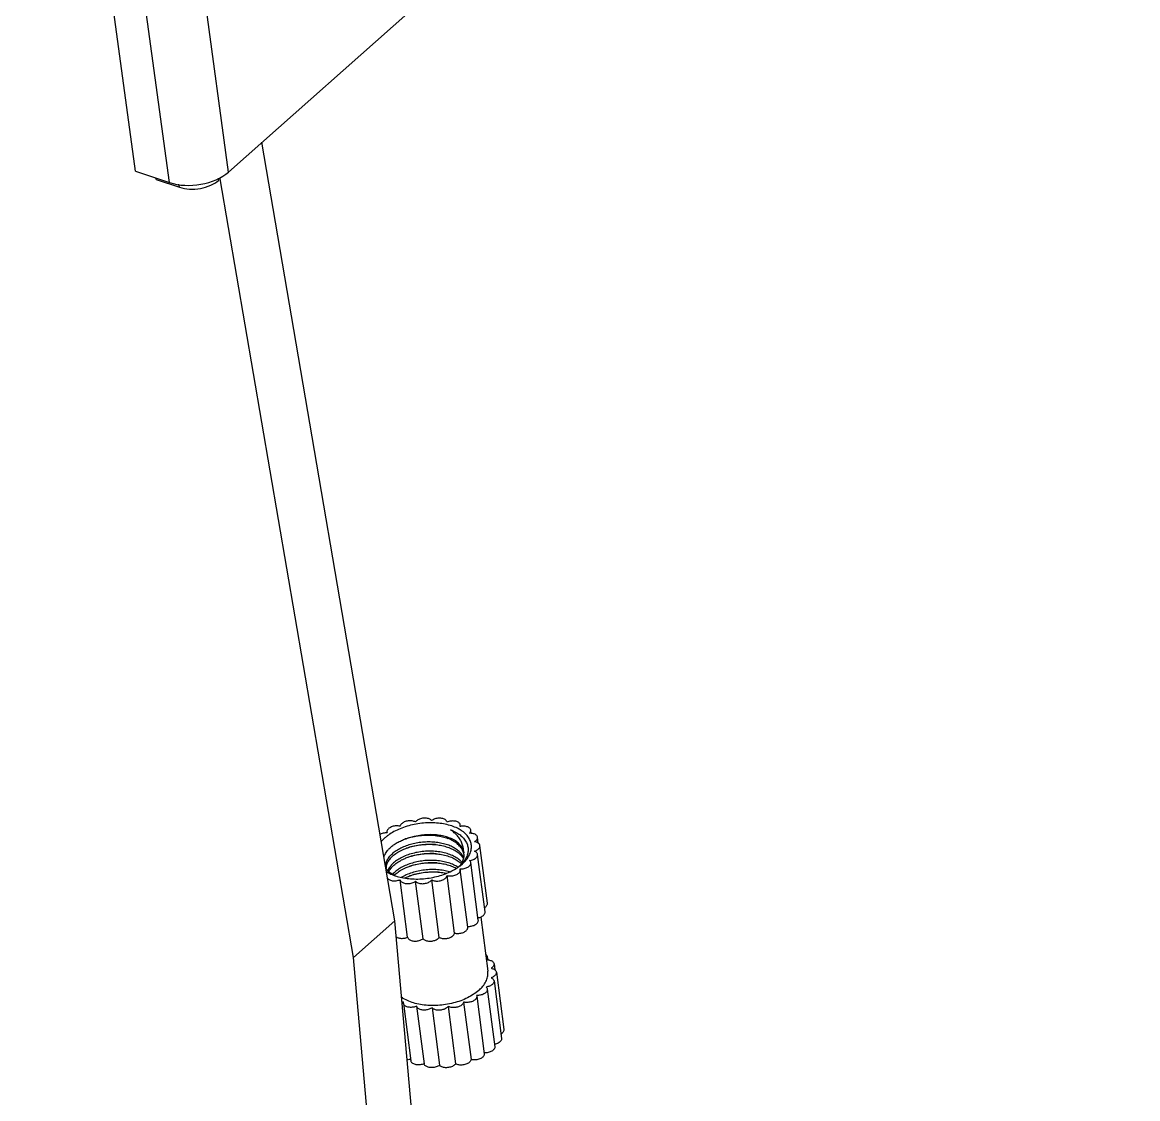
# Model space of a CAD drawing. Header units: millimetres. Extents: x 2015 to 2819, y -1311 to -752.
# Drawn here: x 2422.64 to 2451.07, y -1215.17 to -1187.75 of the extents above; entities that cross this region are included whole.
import ezdxf

# ---------------------------------------------------------------- set-up
doc = ezdxf.new("R2010")
doc.units = ezdxf.units.MM
doc.layers.add('02___PRT_ALL_AXES', color=7, linetype='Continuous')

# ---------------------------------------------------------------- blocks, each defined once
blk = doc.blocks.new('*u43')
at = {"color": 7, "linetype": 'Continuous'}
for p, q in [((186.5641006726264, 86.37991032769014), (65.68428940292688, -20.80737554201005)), ((65.68428940292688, -20.80737554201005), (61.56276572052684, 9.426224613589966)), ((63.60298493642676, -21.18009799420997), (59.48146125402764, 9.053502161390043)), ((62.39657880952745, -20.77655975281004), (58.40336164112705, 8.515842893989884)), ((71.55641964782717, -47.23526877890981), (66.8560149343275, -19.75128822471015)), ((62.39657880952745, -20.77655975281004), (63.60298493642676, -21.18009799420997)), ((63.12963618002686, -21.0689939348099), (63.11847036802737, -21.01802822461013)), ((63.12963618002686, -21.0689939348099), (63.95271017742652, -21.34430904301007)), ((63.95271017742652, -21.34430904301007), (63.93458094092693, -21.23995648481014)), ((65.33958554572655, -21.09594577060989), (65.33401302482707, -21.02599633500995)), ((70.09623070062753, -48.53005645651001), (65.39582598712695, -21.04607590240994)), ((71.27635465642652, -44.10873882861006), (71.28309913862722, -44.13445107280995)), ((71.27975768662691, -44.1348862121099), (71.27636537622766, -44.1088365248097)), ((73.87546852512696, -43.90800923050983), (73.86873050902705, -43.85626773601007)), ((74.25464063332674, -44.15052980860992), (74.24017242282662, -44.03942784261017)), ((74.50625853772726, -44.5012916226101), (74.47877101562699, -44.29021384331008)), ((73.97986840582689, -44.76800316981007), (73.99380534722695, -44.83772212681015)), ((74.74365187922649, -46.92217992021006), (74.47930531532711, -44.89225210490986)), ((74.82551715862701, -46.61400487231003), (74.56117059472763, -44.58407705700984)), ((73.86344423582705, -45.29268680991026), (73.94137779952689, -45.22826485561018)), ((74.50553528512683, -47.21450048141014), (74.24118872122654, -45.18457266610994)), ((73.66633061892662, -47.67162611411004), (73.40198405502724, -45.64169829871025)), ((73.87014004362663, -45.43252206361012), (73.8633955613268, -45.40680981931018)), ((74.1344758877267, -47.46235218270976), (73.87012932382731, -45.43242436741002)), ((72.01053135972688, -47.81589022910975), (71.7461847958266, -45.78596241381001)), ((72.55324704852683, -47.87095842921008), (72.28890048462654, -45.84103061390988)), ((73.12379658972714, -47.82124840290999), (72.85945002582685, -45.79132058761024)), ((71.55641964782717, -47.23526877890981), (70.09623070062753, -48.53005645651001)), ((74.0716601520271, -75.74390800691003), (71.55641964782717, -47.23526877890981)), ((72.61147120482656, -77.03869568451), (70.09623070062753, -48.53005645651001)), ((74.82173486342708, -48.50526903641003), (74.8361565636269, -48.6160138483101)), ((75.06033345622654, -48.7560550370099), (75.08774596502644, -48.96655678671004)), ((75.14273303532718, -49.04991825081015), (75.40707959922747, -51.07984606610989)), ((75.06086775592757, -49.35809329861013), (75.32521431982696, -51.38802111400992)), ((74.44495800192726, -49.87265101311004), (74.45169728012752, -49.89833753880976)), ((74.45169176432773, -49.89826556120988), (74.71603832822711, -51.92819337651008)), ((74.822751161827, -49.65041385991026), (75.08709772572638, -51.68034167521)), ((71.85932663152653, -50.15083435000997), (72.12367319542773, -52.18076216531017)), ((72.32774723642706, -50.25180360760987), (72.59209380032644, -52.28173142291007)), ((72.870462925227, -50.30687180761015), (73.13480948912638, -52.33679962300994)), ((73.44101246642731, -50.2571617814101), (73.70535903032669, -52.28708959670985)), ((73.9835464956277, -50.10753949251011), (74.24789305952709, -52.1374673079099))]:
    blk.add_line(p, q, dxfattribs=at)
for centre, radius, start, end in [((73.9763123318271, -44.43473131181008), 0.5372641043, 100.8368968627075, 102.2772766310055), ((72.20217778712686, -45.43913922490992), 1.5041040165, 127.2464107031004, 131.5209283233933), ((71.26130691362687, -44.63720598921009), 0.5032269935, 87.51803237840295, 87.90301201759362), ((74.21482719872711, -44.65477376451008), 0.5065855940999999, 85.48539347829946, 91.9414087856827), ((72.81625803442694, -47.14233728311001), 2.6009851091, 86.2136662097041, 86.58560599359106), ((73.444292494627, -44.99991763850994), 0.5666603262, 23.6039737679994, 25.31101274959529), ((73.456906627227, -44.99466989750999), 0.553000347, 16.26509740829703, 23.62906462629599), ((73.4787666205275, -44.98813720280987), 0.5301856070000001, 11.59152808320322, 16.24903421600748), ((73.46800415872713, -44.90612290800982), 0.5301935673, 2.617484706498569, 7.411908509791305), ((72.95643360022677, -44.32305498511005), 1.3216983161, 311.4601108780121, 313.0717867901043), ((72.88546868832691, -44.02673262011012), 1.5997347106, 306.8853891795927, 307.6868213758106), ((72.98252606342703, -44.35118981990991), 1.2833269544, 313.0786251652124, 313.3175685426912), ((73.04211235552702, -44.41290713710987), 1.1975455128, 313.2691448875092, 317.834158981609), ((73.0734717292271, -44.24729760380978), 1.3097929974, 311.5006407991891, 316.4553137848067), ((71.64007253882755, -45.30896143321024), 0.4051142099, 187.4790147860049, 192.2305865840987), ((71.70461023252665, -45.07150041601017), 0.5606088563, 213.9163171965986, 215.202672883405), ((71.66183036552684, -45.39084381061002), 0.4162313908, 176.0816410509014, 180.6699871367984), ((71.71115837192701, -45.06691830780983), 0.5686009096, 215.1995808015107, 215.4116454045998), ((71.72728450612703, -45.05521272110991), 0.5885266686999999, 215.4307204055114, 218.896368720997), ((71.91419769202639, -44.46311530140974), 1.228224009, 237.675794865817, 239.8758909118918), ((72.11118984472705, -44.05688235471007), 1.680256013, 247.1764690559945, 251.0903949570903), ((72.00070198632693, -44.73197420390989), 1.0143098004, 238.282231453907, 238.9312511512995), ((72.04452889712684, -44.65690009741002), 1.1012326734, 238.9938587715892, 244.2203472466121), ((72.26124218912719, -46.38269111470981), 1.0469328298, 129.1772122142081, 133.9224278020935), ((72.85295300622693, -47.94507594850984), 2.4181508434, 108.1222820209881, 108.6828015113988), ((72.86044151042643, -47.96787121890975), 2.4421446206, 107.9450189568166, 108.122907423908), ((72.92141488492689, -44.28358756751004), 1.3744617063, 310.4371549428996, 311.4647921609154), ((72.85139145712765, -43.98114715220981), 1.6566494007, 305.4867754791986, 306.8817617212079), ((74.79655423332679, -49.11693907250992), 0.5029078925, 85.4796581033122, 90.95509793471724), ((71.75102878322741, -49.56866247991002), 0.5410398547999999, 276.2309177967029, 282.2678629914184)]:
    blk.add_arc(centre, radius, start, end, dxfattribs=at)
blk.add_ellipse((64.47763394622689, -20.40171625961011), major_axis=(1.487512461200001, 0.1933021426), ratio=0.5751184196, start_param=-2.2719510991, end_param=-0.7030574243999999, dxfattribs=at)
for points, start_tangent, end_tangent in [([(63.95271017742652, -21.34430904301007), (64.30524208612678, -21.40792220611002), (64.69182882572659, -21.38304721031), (65.0547322769271, -21.27370306970988), (65.33958554572655, -21.09594577060989)], (0.9483519423981377, -0.3172201023732254), (0.7482122976427885, 0.6634593865912963)), ([(72.28704467412717, -43.74994030460994), (72.23358355862638, -43.72664605511), (72.17023694572708, -43.71203682590999), (72.100607185027, -43.70700450170989), (72.02845735872688, -43.71181979080984), (71.95768099612724, -43.72622161001004), (71.89209749312704, -43.74943246491011), (71.83524653242694, -43.78020021230986), (71.79019709062686, -43.81686603530989), (71.7593904893265, -43.85744154661006), (71.74451064502773, -43.89956259350993)], (-0.8678226547309643, 0.496874068487883), (-0.1557533752654492, -0.9877959739204347)), ([(72.85759421532657, -43.70023027830985), (72.82162009952754, -43.66719436841004), (72.77207816662758, -43.64100674161), (72.71175320942712, -43.62321754841014), (72.64390611022736, -43.61478693440995), (72.57219885772702, -43.6161686288101), (72.50050124782683, -43.62728775931009), (72.43268263722712, -43.64754479781004), (72.37240294232743, -43.6758483195099), (72.3229295840274, -43.71066311111008), (72.28704467412717, -43.74994030460994)], (-0.6225094856990663, 0.7826122540662677), (-0.5718262071603715, -0.8203747855733892)), ([(73.40030990422656, -43.75529847840994), (73.385344185127, -43.71575469301001), (73.35445644192714, -43.68055209610998), (73.30934131532649, -43.65174736391009), (73.25243829002738, -43.63089609421013), (73.18681935292716, -43.61912241381015), (73.11602589782706, -43.61706140211004), (73.04387819542717, -43.62482483161011), (72.97426884402648, -43.64199550611011), (72.91097152572638, -43.66764166361008), (72.85759421532657, -43.70023027830985)], (-0.161797696020867, 0.9868239486161345), (-0.8009297971151114, -0.5987582651564377)), ([(73.86871408872685, -43.85631533691003), (73.8603645283265, -43.82680191451004), (73.83487541522754, -43.78980125131011), (73.79448652842711, -43.75857039341008), (73.74137914552648, -43.73479382811001), (73.678419601727, -43.71975442030998), (73.60900512742683, -43.71426430221004), (73.53687996782719, -43.71862134421008), (73.46595467212683, -43.73258844310999), (73.40030990422656, -43.75529847840994)], (-0.1308918088972459, 0.9913966584387942), (-0.9181718897108079, -0.3961822572312951)), ([(71.74451064502773, -43.89956259350993), (71.6787956762264, -43.8882902079099), (71.60784519102708, -43.88668942941013), (71.53572647302735, -43.89490657330998), (71.4663364473272, -43.91249641120999), (71.40341905822697, -43.93850860501016), (71.35036943232717, -43.97153914390992), (71.31005108962654, -44.00980583881005), (71.28464165412697, -44.05124485690999), (71.27551737452723, -44.09360927420994), (71.27638412582655, -44.10873498121009)], (-0.9685200370777253, 0.2489356097045218), (0.1294552442778295, -0.9915852659902565)), ([(73.89531489872661, -44.04425201800996), (73.76797549862658, -43.97260523211003), (73.56617591282702, -43.89017485161003), (73.33992676022717, -43.82942454190993), (73.09479832512716, -43.79185011711002), (72.83682762822718, -43.77837703450996), (72.5723686901265, -43.78933680671003), (72.30793154332696, -43.82445933601002), (72.05002361682727, -43.88288082041004), (71.80499639632671, -43.96316356840998), (71.57888953752717, -44.06332879710999), (71.37727453912703, -44.1809063928099), (71.29182767342718, -44.24181238451001)], (-0.8415542403111388, 0.5401726211261932), (-0.7955880985891544, -0.6058379134581249)), ([(73.51834213872735, -44.02316344501014), (73.70308787292652, -44.10710314150992), (73.85978404382695, -44.20864381550996), (73.92503092032712, -44.2639615211101)], (0.9356616438384682, -0.3528984106644513), (0.7322765572158807, -0.68100737422737)), ([(73.97986840582689, -44.76800316981007), (73.96755839652724, -44.63159024440984), (73.92872808162701, -44.49646872700987), (73.86341297692707, -44.36593502230994), (73.77286750062649, -44.24286879751003), (73.65718548212772, -44.12779179891004), (73.51834213872735, -44.02316344501014)], (0.004528098938231096, 0.9999897481074522), (-0.8346390313941761, 0.5507973195953223)), ([(73.86206694772682, -43.90975444570995), (73.86957457432709, -43.86757360611), (73.86871408872685, -43.85631533691003)], (0.3500763764280969, 0.9367211595063781), (-0.1308918084602388, 0.9913966584964911)), ([(74.24013346212723, -44.03941103410989), (74.23691256982693, -44.02386553400993), (74.21699136712687, -43.98531218201015), (74.18159405922688, -43.95186014760998), (74.13263134552744, -43.92531450571005), (74.07274487162704, -43.90710825121005), (74.0051640170268, -43.89822516301001), (73.93355340592734, -43.89914600631005), (73.87529924402679, -43.90704857210994)], (-0.1277945839226314, 0.9918006575517287), (-0.9821643840121583, -0.1880242611420603)), ([(74.02285853312696, -45.14964032840999), (74.07985270312656, -45.08490852340992), (74.18124074032767, -44.93380545500986), (74.24303743812652, -44.77867912491001), (74.26371686012772, -44.62335288280997), (74.24276942652705, -44.47165531450992), (74.18071273142687, -44.32732182071004), (74.07907475772754, -44.19390401670989), (73.94035695942694, -44.07468629531013), (73.89531489872661, -44.04425201800996)], (0.6880930596187882, 0.7256224509374382), (-0.8415542403207684, 0.5401726211111914)), ([(74.1976653493266, -44.14847895400999), (74.22691142282656, -44.10779001471019), (74.2402806173277, -44.06544024561003), (74.24013346212723, -44.03941103410989)], (0.6838475327513086, 0.7296249392324442), (-0.1277945839880253, 0.9918006575433028)), ([(71.2797205803272, -44.13431599740989), (71.21160490662714, -44.13630005101004), (71.1400037346275, -44.14785675961002), (71.07244909642668, -44.16851374011003), (71.03443194442752, -44.18530866110996)], (-0.9993302272320406, 0.03659367350182574), (-0.8936940993682438, -0.4486767842828329)), ([(71.20511690042713, -44.31299603650996), (71.07793943022716, -44.44271088121013)], (-0.7482123027298601, -0.6634593808543824), (-0.644005297592763, -0.7650210302158084)), ([(71.45225838052738, -44.60645587831004), (71.57405908652709, -44.51919582811001), (71.7142575801272, -44.43960324771001), (71.86952054982703, -44.36997894620981), (71.92699292302768, -44.34819921130997)], (0.7780021326872857, 0.6282616346189185), (0.9402859236970468, 0.3403856367374976)), ([(73.45968326702769, -44.57333057861001), (73.2733554893266, -44.51544343511), (73.07154409382656, -44.47642205680995), (72.85883121412644, -44.45702923610997), (72.63936030292734, -44.45769331300994), (72.42119777512653, -44.47819228281014), (72.20940350922774, -44.51751245101013), (72.00639911642702, -44.57507817981013), (71.81663727342766, -44.65004930730993), (71.64744305132717, -44.73973910121003), (71.50470792972646, -44.84033916941007)], (-0.9353674300211097, 0.3536774955460197), (-0.7744866002533372, -0.6325903145227785)), ([(71.92699292302768, -44.34819921130997), (72.03562196462644, -44.31214616890998), (72.20878914382683, -44.26705498990987), (72.38648011662644, -44.23502087331008)], (0.9402859237032118, 0.3403856367204669), (0.9900833505010427, 0.140481169772428)), ([(72.92885717202716, -44.22117727361001), (72.83180947092751, -44.21718892231002), (72.56824048662656, -44.2239448626101), (72.30612877042677, -44.25575462170991), (72.05259368582756, -44.31151737091), (71.92726783082708, -44.34914693920996)], (-0.9982257889885482, 0.05954220518414319), (-0.9497927396799609, -0.3128797718792862)), ([(73.97986840582689, -44.76800316981007), (73.9287625867264, -44.64914176621005), (73.8450607539271, -44.53926919520995), (73.73082309852634, -44.44109072941001), (73.58886245592748, -44.35702442500997), (73.42267473962693, -44.28914068160998), (73.23635213472699, -44.23911107131016), (73.03448264262715, -44.20816751071015), (72.8220377952266, -44.19707192881015), (72.60424960422733, -44.20609723840994), (72.38648011662644, -44.23502087331008)], (-0.2699880670169934, 0.962863668266919), (-0.9843406233205952, -0.1762768767615941)), ([(72.38648011662644, -44.23502087331008), (72.6051314447277, -44.21422561070995), (72.82515099142711, -44.21335357550993), (72.92890801392696, -44.2201397711101)], (0.9902333325475687, 0.1394200384153456), (0.9960981458950041, -0.08825238662231955)), ([(72.92890801392696, -44.2201397711101), (73.03881411482689, -44.23268893421005), (73.24105242592759, -44.2717071014099), (73.42796167942743, -44.32973924080989)], (0.9960981458856637, -0.08825238672774231), (0.9353674300184124, -0.3536774955531533)), ([(73.95655365122639, -44.75765242671014), (73.87429989562679, -44.62857156101018), (73.75643058002697, -44.51227433380996), (73.606246527027, -44.41179964700996), (73.42796167942743, -44.32973924080989)], (-0.4275153678280657, 0.9040080808658925), (-0.9353674300123855, 0.3536774955690923)), ([(73.92503092032712, -44.2639615211101), (73.98499976722724, -44.32566011631002), (74.07587466772657, -44.45599104961002), (74.12920860462691, -44.59492613981001), (74.14453222282737, -44.73889828620986), (74.12178566732746, -44.88661258910997), (74.06041858822664, -45.03521969640997), (73.96216509572696, -45.17926064481003), (73.92973900012748, -45.21679406640988)], (0.7322765572262505, -0.6810073742162195), (-0.6706381548206836, -0.7417846488696763)), ([(74.47876915022698, -44.29020332520986), (74.47859508872716, -44.28892639391006), (74.46437279092697, -44.24907340861), (74.43419971902676, -44.21362000510999), (74.38970335072645, -44.18447976911011), (74.33328208602688, -44.16322608931), (74.26799590512655, -44.15101053840999), (74.25470219182716, -44.1497599536101)], (-0.1286028253807169, 0.9916961799382393), (-0.996818358226576, 0.07970671679647538)), ([(74.3742543991275, -44.44810398510981), (74.4223761101266, -44.41288986301015), (74.45701587532767, -44.37310750690995), (74.47609858132728, -44.33102836940998), (74.47876915022698, -44.29020332520986)], (0.8582726191031053, 0.5131940288993008), (-0.1286028254377258, 0.9916961799308467)), ([(74.50728226202682, -44.49993753710987), (74.48911569222673, -44.48768398610991), (74.43654460782727, -44.46352778430992), (74.3742543991275, -44.44810398510981)], (-0.7976866522923499, 0.6030721389308443), (-0.9869406080804434, 0.1610845620219541)), ([(74.56114491672724, -44.58411068961004), (74.55360510852643, -44.55644956741003), (74.52885446062737, -44.51922779921006), (74.50728226202682, -44.49993753710987)], (-0.130926054386512, 0.9913921364842371), (-0.7976866523456694, 0.6030721388603184)), ([(71.17287297492749, -44.99455735680999), (71.22851782142698, -44.86093947860991), (71.32346102862721, -44.72881695771002), (71.35141851562639, -44.69847107081)], (0.2619454661953596, 0.9650826766343369), (0.6932864427889364, 0.7206621318239658)), ([(71.23840479692717, -45.36169233670989), (71.23677208472691, -45.34716185481011), (71.24509182722704, -45.21760739851015), (71.29362865642725, -45.08726667410997), (71.3810053045272, -44.96019131431012), (71.50470792972646, -44.84033916941007)], (-0.1299497083107948, 0.9915205864277047), (0.7744866002714471, 0.6325903145006063)), ([(71.35141851562639, -44.69847107081), (71.45225838052738, -44.60645587831004)], (0.6932864427778698, 0.7206621318346119), (0.7780021329352756, 0.6282616343118224)), ([(71.51528179232719, -44.92153628201004), (71.66660747582773, -44.81572485391007), (71.84692323502713, -44.7223432682099), (71.97354323082709, -44.67144495021012)], (0.7744866002578361, 0.6325903145172701), (0.9402857811048151, 0.3403860306359647)), ([(73.92972392892716, -45.17506944921001), (73.88719778032737, -45.13070990370989), (73.75453063502664, -45.02519194960996), (73.59270064102657, -44.9359529042099), (73.40694800632718, -44.86561806731015), (73.20119624052768, -44.81542900550994), (72.98177913772724, -44.78674938290987), (72.75220916552735, -44.78006905861002), (72.52108225792745, -44.79564504001019), (72.29634553572669, -44.83234519660982), (72.08082189262768, -44.88932864750996), (71.87864482272653, -44.96593460601002), (71.69832906342708, -45.05931619181001), (71.54700337992745, -45.16512761980994)], (-0.662466031423603, 0.7490919551095592), (-0.7744866002615456, -0.6325903145127288)), ([(71.97354323082709, -44.67144495021012), (72.04910030502742, -44.64573730961001), (72.26462394812643, -44.58875385880992), (72.48936067032719, -44.55205370221006), (72.72048757792709, -44.53647772081013), (72.95005755002694, -44.54315804500993), (72.97120332792747, -44.54492975930998)], (0.9402857811057375, 0.3403860306334171), (0.9961013679210144, -0.08821601229869856)), ([(72.97116530072708, -44.54596918960988), (72.7060774250267, -44.54336080351004), (72.4398273940269, -44.56657668691014), (72.1798014598271, -44.6147294069101), (71.97379782052758, -44.67254834821006)], (-0.9982246551743451, 0.05956121054898006), (-0.9503546673591867, -0.3111687745076775)), ([(72.01583868522721, -44.99623341221013), (72.09103197772765, -44.97064190600986), (72.30652424962773, -44.91362640110992), (72.53122717312726, -44.87689164561016), (72.76222130292717, -44.86127722730998), (72.99174463582767, -44.86789849471006), (73.01349878002748, -44.86971818750999)], (0.9402859364402234, 0.340385601535571), (0.9961014157485607, -0.08821547224672795)), ([(73.01348940212756, -44.87075611851014), (72.85496224642702, -44.86606802880988), (72.58828791392716, -44.87902074730982), (72.32489250872732, -44.91735047100997), (72.07208275442736, -44.97974870311009), (72.01619475932694, -44.99730173391004)], (-0.9982222147203066, 0.05960209760475185), (-0.9504023135504456, -0.3110232184226134)), ([(72.97120332792747, -44.54492975930998), (73.16947465282738, -44.57183766771004), (73.37522641872692, -44.62202672951003), (73.56097905332717, -44.69236156641), (73.72280904732725, -44.78160061171002), (73.85547619262707, -44.88711856590999), (73.95650543692682, -45.00751720660992), (73.98106634632768, -45.04791664040999)], (0.9961013679195804, -0.08821601231489105), (0.4863313467717877, -0.8737744681250071)), ([(73.01349878002748, -44.86971818750999), (73.21119212362737, -44.89651914321007), (73.41703793792749, -44.94666628811001), (73.60284008832696, -45.01695088180986), (73.76470284092738, -45.1061235604102), (73.89745536972714, -45.21160203550994), (73.9058562985274, -45.21981844571019)], (0.9961014157549456, -0.0882154721746318), (0.7098047878046655, -0.7043984406637865)), ([(73.98788934052664, -45.00045910191011), (73.96931786262667, -44.96459252750992), (73.88395268562726, -44.84637758931012), (73.76870946282634, -44.74057159720996), (73.62614514192683, -44.64891003331013), (73.45968326702769, -44.57333057861001)], (-0.4289489812850957, 0.9033287172754327), (-0.9353674300086576, 0.3536774955789513)), ([(73.99764456442699, -44.8819101143099), (73.99814990582763, -44.91277738431017), (73.97887500192701, -45.05018571671008)], (0.0456354596007042, -0.9989581596979089), (-0.2567630431824864, -0.9664743864457396)), ([(74.19851837182705, -45.10964767041014), (74.26887330902719, -45.0948508634101), (74.33413167262643, -45.07125335080991), (74.39049725252698, -45.04016853930989), (74.43492557332775, -45.00327696970999), (74.46502079472702, -44.96257005050984), (74.47915928272687, -44.92024464631004), (74.47927075982716, -44.89222852521016)], (0.990163041625623, 0.1399183726273815), (-0.1274459894869652, 0.9918455120449395)), ([(74.37454833062748, -44.77930015341008), (74.43683519062688, -44.75300785210993), (74.48935474502741, -44.71968708320992), (74.52902025622734, -44.68122251901013), (74.55369009842707, -44.63969315461009), (74.56203498822742, -44.59734030640993), (74.56114491672724, -44.58411068961004)], (0.9474691697266825, 0.3198471078772342), (-0.1309260541127934, 0.9913921365203852)), ([(74.47927075982716, -44.89222852521016), (74.47657712092678, -44.87858487200992), (74.45741075642673, -44.83983865381015), (74.42270079252648, -44.80610637840982), (74.37454833062748, -44.77930015341008)], (-0.1274459892515238, 0.9918455120751923), (-0.9209191619084417, 0.3897536365832311)), ([(71.39670332102742, -45.03544884181019), (71.39309558702644, -45.03961884710998), (71.30616634602757, -45.16477416251018), (71.2569248010268, -45.29321396560999), (71.24657194302654, -45.36240065131005)], (-0.6567593413163905, -0.7541002370995923), (-0.06806305676121817, -0.9976810213211031)), ([(71.42856967982698, -45.27887415701002), (71.42677111282683, -45.28094483791006), (71.33958826312755, -45.40522010231007), (71.31008148042656, -45.46820886161004)], (-0.6569862824911792, -0.7539025299191007), (-0.3661989886278343, -0.9305365660348611)), ([(71.51528179232719, -44.92153628201004), (71.39670332102742, -45.03544884181019)], (-0.7744866004583401, -0.6325903142717914), (-0.6567593411879258, -0.7541002372114745)), ([(71.54700337992745, -45.16512761980994), (71.42856967982698, -45.27887415701002)], (-0.7744866001957617, -0.6325903145932685), (-0.6569862826348933, -0.7539025297938614)), ([(71.43913783062726, -45.36007782300999), (71.55757724252635, -45.2463247324099)], (0.6569774790163044, 0.753910201592591), (0.774486600184543, 0.632590314607004)), ([(71.55757724252635, -45.2463247324099), (71.70876458852672, -45.14059658770998), (71.88894729062758, -45.04725237671005), (72.01583868522721, -44.99623341221013)], (0.7744866002633751, 0.6325903145104886), (0.9402859364449315, 0.3403856015225652)), ([(73.78974735282736, -45.34533896080984), (73.63456167602726, -45.26054221960999), (73.44875952552684, -45.19025762590991), (73.24291371122763, -45.14011048100997), (73.02346622342702, -45.11148983250996), (72.79394289052743, -45.10486856520993), (72.56294876082666, -45.12048298341006), (72.33824583732712, -45.15721773891005), (72.12275356542705, -45.21423324380999), (71.92066887832698, -45.29084371450995), (71.74048617612698, -45.3841879255101), (71.58929883022665, -45.48991607030985)], (-0.8384213419458189, 0.5450226173011286), (-0.7744866002638888, -0.63259031450986)), ([(72.05813413972737, -45.32102187451005), (72.13296489022741, -45.29554617811004), (72.34842373552692, -45.23849918831002), (72.57310008272725, -45.20172892490996), (72.80395883122674, -45.18607678890999), (73.03343290412704, -45.19263920351), (73.05579423232757, -45.19450661550991)], (0.9402860896750779, 0.3403851782371726), (0.9961014618100706, -0.08821495213307466)), ([(73.05572558692711, -45.19554251751015), (73.00318671472724, -45.19293995100998), (72.73727408892682, -45.19553307521005), (72.47168057652652, -45.22383003330992), (72.2137741392271, -45.27680183611005), (72.05842473472694, -45.32211067620983)], (-0.9982277231590665, 0.05950976992617462), (-0.9503625737085707, -0.3111446263299782)), ([(73.05579423232757, -45.19450661550991), (73.25290832792689, -45.22120056121003), (73.45884610622761, -45.27130497690996), (73.64470380692637, -45.34154161081005), (73.72706928392745, -45.38281149701015)], (0.996101461807879, -0.08821495215782181), (0.8769788435814216, -0.4805289875861729)), ([(73.8633955613268, -45.40680981931018), (73.93493174442756, -45.40495692141008), (74.00654097392635, -45.39339255390996), (74.07408916672739, -45.37273029321), (74.13392701262728, -45.34408772221013), (74.18282663582704, -45.30901140870992), (74.21814951762735, -45.26939444500999), (74.2379886019271, -45.22737461341012), (74.24127077862704, -45.18521874000999), (74.24118941962752, -45.18457816141017)], (0.9990617915553992, -0.04330746649385391), (-0.1292407581753102, 0.9916132443782057)), ([(73.97887500192701, -45.05018571671008), (73.97596163032722, -45.06076572351003), (73.91397560302721, -45.20792160891006), (73.86464534312745, -45.28550527310995)], (-0.2567630431142562, -0.9664743864638662), (-0.5810996520496834, -0.8138324117333599)), ([(74.24118941962752, -45.18457816141017), (74.22781958832729, -45.14521234110998), (74.19851837182705, -45.10964767041014)], (-0.129240757842225, 0.9916132444216179), (-0.746631001431633, 0.6652384141803577)), ([(71.46744333752667, -45.59479491800994), (71.34235950092716, -45.50168234970988), (71.26924423672699, -45.4247566987101)], (-0.8506366337072915, 0.5257540464847866), (-0.6276534268472393, 0.7784928874221763)), ([(71.2977830945265, -45.52545576491002), (71.37851920132653, -45.56865566010993), (71.45942835672668, -45.60558091540997)], (0.864840277355995, -0.5020471040279045), (0.9214200501392258, -0.3885680007430188)), ([(71.34205588142686, -45.50184701451008), (71.35007165812658, -45.48658345191006), (71.43726744842661, -45.36223151931017), (71.43913783062726, -45.36007782300999)], (0.4520173766983456, 0.89200913177094), (0.6569774790692593, 0.7539102015464447)), ([(71.58929883022665, -45.48991607030985), (71.47495367742704, -45.59900544491006)], (-0.7744866000286854, -0.6325903147978217), (-0.6624772646160767, -0.7490820207873107)), ([(71.56665917182636, -45.64645670510981), (71.58031878722704, -45.65108604061015), (71.80656793972685, -45.71183635031002), (72.0516963749269, -45.74941077510994), (72.30966707172684, -45.76288385770999), (72.57412600982661, -45.75192408540988), (72.8385631567271, -45.71680155620993), (73.09647108312765, -45.65838007180992), (73.34149830372644, -45.57809732380997), (73.56760516252689, -45.47793209510996), (73.76922016082699, -45.36035449940982), (73.81310133882744, -45.33007314741008)], (0.945796794092712, -0.32475902494611), (0.8141964312655594, 0.5805895032761336)), ([(71.59987269272733, -45.57111318291004), (71.7509262216272, -45.4654656197099), (71.93097446022693, -45.37216015281001), (72.05813413972737, -45.32102187451005)], (0.7744866002482468, 0.6325903145290106), (0.9402860896804214, 0.3403851782224113)), ([(73.48650635442664, -45.51365439761003), (73.28462991552715, -45.46479189910997), (73.06515449182643, -45.43623054131012), (72.83568041892704, -45.42966812681016), (72.6048216703266, -45.44532026281013), (72.38014532322723, -45.48209052620996), (72.16468647782767, -45.53913751590994), (71.9626960478272, -45.61575149060991), (71.78711252832727, -45.70637864210994)], (-0.9566542308547604, 0.2912261708495427), (-0.8584347736676995, -0.512922742094836)), ([(71.91185366522677, -45.72567336501015), (71.9738702173272, -45.69668167091004), (72.10042958032773, -45.64581029851001)], (0.8974228197776305, 0.4411714888140061), (0.9402857460005111, 0.3403861276084298)), ([(72.10042958032773, -45.64581029851001), (72.17607317082638, -45.62007504920985), (72.39161302612683, -45.56309736031017), (72.61638601452705, -45.52640303271005), (72.84762174092702, -45.51083823631006), (73.07724294002674, -45.51754705200983), (73.09808967762638, -45.51929512140987)], (0.940285746098028, 0.3403861273390487), (0.9961013442380088, -0.08821627971770263)), ([(73.0981310855268, -45.52033803031009), (72.88631142202667, -45.51616606560992), (72.61970098352685, -45.53426529751005), (72.3578447119271, -45.57753550680991), (72.10800645142717, -45.64453055730996)], (-0.9982200328667435, 0.05963862828333161), (-0.9513522290427854, -0.3081053980301611)), ([(72.85945002582685, -45.79132058761002), (72.91291114142678, -45.81461483711018), (72.97625775432698, -45.82922406630996), (73.04588751502706, -45.83425639041002), (73.11803734132718, -45.82944110140988), (73.18881370382678, -45.81503928220991), (73.25439720682698, -45.79182842731007), (73.31124816752708, -45.76106067990986), (73.3562976094272, -45.72439485690984), (73.38710421072665, -45.68381934551007), (73.40198405502724, -45.64169829871003)], (0.8678226547309643, -0.496874068487883), (0.1557533751094773, 0.987795973945028)), ([(73.09808967762638, -45.51929512140987), (73.29665670272698, -45.54625781661002), (73.37253100612725, -45.56188119291005)], (0.9961013442426806, -0.08821627966495198), (0.9751789454928871, -0.2214182112369731)), ([(73.40198405502724, -45.64169829871003), (73.46769902382675, -45.65297068431005), (73.53864950892694, -45.65457146281005), (73.61076822702762, -45.64635431890997), (73.68015825272687, -45.62876448090992), (73.74307564172705, -45.60275228721002), (73.7961252677269, -45.5697217483098), (73.83644361032657, -45.5314550534099), (73.86185304592709, -45.49001603530996), (73.8709773254277, -45.44765161801001), (73.8701105742266, -45.43252591091004)], (0.9685200370777253, -0.2489356097045218), (-0.1294552442778295, 0.9915852659902565)), ([(71.29811044562757, -45.73527573541014), (71.31161928472739, -45.75145964091007), (71.35200817162695, -45.7826904988101), (71.40511555442663, -45.80646706410994), (71.46807509822702, -45.82150647190997), (71.53748957262724, -45.82699658990987), (71.60961473212683, -45.8226395480101), (71.68054002792724, -45.80867244910996), (71.7461847958266, -45.78596241381001)], (0.5809503286832397, -0.813939012213345), (0.9181718897852609, 0.3961822570587468)), ([(71.7461847958266, -45.78596241381001), (71.76115051482702, -45.8255061991099), (71.79203825802688, -45.86070879600993), (71.83715338462662, -45.88951352831009), (71.89405641002759, -45.91036479791001), (71.95967534702686, -45.92213847841003), (72.030468802227, -45.92419949010991), (72.10261650452685, -45.91643606061007), (72.17222585592663, -45.89926538611007), (72.23552317422673, -45.8736192286101), (72.28890048462654, -45.84103061390988)], (0.161797696020867, -0.9868239486161345), (0.8009297971151114, 0.5987582651564377)), ([(72.28890048462654, -45.84103061390988), (72.32487460052744, -45.87406652381014), (72.37441653332735, -45.90025415051014), (72.4347414905269, -45.91804334381004), (72.50258858972757, -45.92647395770996), (72.57429584232705, -45.92509226341008), (72.64599345222723, -45.91397313291009), (72.71381206282695, -45.89371609441014), (72.7740917576275, -45.86541257270983), (72.82356511602757, -45.83059778101006), (72.85945002582685, -45.79132058761002)], (0.6225094856990663, -0.7826122540662677), (0.5718262071603715, 0.8203747855733892)), ([(74.72429349732647, -46.76990650520997), (74.74510667222694, -46.75606020141004), (74.78398569532692, -46.72200827570987), (74.81093704292743, -46.68487493150997), (74.82465510112706, -46.64651272920992), (74.82550664642713, -46.61397291661001)], (0.852612003786145, 0.5225445158068113), (-0.1278682595527759, 0.9917911615854137)), ([(74.13112407782683, -47.43687282230985), (74.19286530222689, -47.43544578290994), (74.25816406372724, -47.42610301980994), (74.32067733802705, -47.40912420980999), (74.37770943522719, -47.38522048670984), (74.42644316192764, -47.35559798881013), (74.46507276332704, -47.32134000670999), (74.49153990422656, -47.28427298931001), (74.50489088752693, -47.24575535141003), (74.50552286752736, -47.21447456601004)], (0.9993307273860572, -0.03658001232987482), (-0.1276608677819662, 0.9918178778571979)), ([(74.49512720592702, -47.13401985111), (74.52712298852657, -47.12646252480999), (74.58727064242703, -47.10603258830997), (74.64057572772708, -47.07920414290993), (74.68472843752716, -47.04711505760997), (74.71756128392644, -47.01137338561011), (74.73785006922753, -46.97329051731003), (74.74451428752673, -46.93489660650994), (74.7436358102268, -46.92221072781012)], (0.9798853463411931, 0.199561288895918), (-0.1302324606481075, 0.9914834876050832)), ([(73.66633061892662, -47.67162611411004), (73.72594420972655, -47.68228182701), (73.79000218112651, -47.68494077181003), (73.85560440962672, -47.67947360150993), (73.91993319512676, -47.66609510351009), (73.97979740542723, -47.64549143630984), (74.03298648822692, -47.6184117504099), (74.07666576372685, -47.58630000420999), (74.10924920502748, -47.55033599620992), (74.12907157732752, -47.51231493691012), (74.13532371012752, -47.47385781821004), (74.13446772792759, -47.46242595070999)], (0.9685200370498912, -0.2489356098128135), (-0.1298046020641919, 0.9915395934015732)), ([(71.60636725102722, -47.80638698181019), (71.64386688282684, -47.82658282041007), (71.69710068242694, -47.84438634340995), (71.75699230312694, -47.8545510993099), (71.82134443252744, -47.8567142244101), (71.88693834782771, -47.85074585701), (71.95098350832723, -47.83692073840984), (72.01053135972688, -47.81589022910998)], (0.8335933380777092, -0.552378626227031), (0.9181718897819738, 0.396182257066365)), ([(72.01053135972688, -47.81589022910998), (72.0235084359274, -47.85206725310991), (72.04970422282713, -47.88471031541008), (72.08794524452696, -47.91233519700995), (72.13661691992729, -47.93374117351004), (72.19327346142654, -47.94788231241), (72.25583901682694, -47.95422817041003), (72.32097812922711, -47.95244108931001), (72.3863063219269, -47.94259573890986), (72.44854451822721, -47.92516495130985), (72.50505602682733, -47.90090912761002), (72.55324704852683, -47.87095842921008)], (0.1617976960717471, -0.9868239486077923), (0.8009297971600611, 0.5987582650963104)), ([(72.55324704852683, -47.87095842921008), (72.58544581182741, -47.90131269581002), (72.62894613282697, -47.92604489541009), (72.68178768302732, -47.94402727351007), (72.7417211347265, -47.95446949421012), (72.80575061522723, -47.95687373251008), (72.87152357382638, -47.95114074851017), (72.93553390782745, -47.93757676251016), (72.99544338522719, -47.91668666801002), (73.0482335542265, -47.88949970721001), (73.09167967072699, -47.85718750750993), (73.12379658972714, -47.82124840290999)], (0.6225094856514309, -0.782612254104158), (0.5718262072249134, 0.8203747855284014)), ([(73.12379658972714, -47.82124840290999), (73.17206520072705, -47.84280862511014), (73.2286119414266, -47.85720900190995), (73.29088152092754, -47.86378863600999), (73.35621004512723, -47.86224494370981), (73.4213448129276, -47.85267693770993), (73.48388685922691, -47.83542629630983), (73.54050263742738, -47.81141314281012), (73.58912904242698, -47.7815231722102), (73.62730371452653, -47.74724128730986), (73.6534316304269, -47.71003565490992), (73.66633061892662, -47.67162611411004)], (0.867822654731377, -0.4968740684871623), (0.1557533751703661, 0.9877959739354274)), ([(74.76354364702729, -48.41796961450996), (74.78109308132753, -48.43218100550985), (74.80763052332713, -48.46462985501012), (74.82105442422744, -48.50080914471005), (74.82172817902665, -48.50525001501001)], (0.8135849432146003, -0.5814460767556142), (0.1279230117672206, -0.9917841010322779)), ([(74.82172817902665, -48.50525001501001), (74.82066011772713, -48.53892750801015), (74.80649905052724, -48.57734471561002), (74.78767005202735, -48.60476185260995)], (0.127923011269419, -0.9917841010964857), (-0.6387303944924617, -0.769430622701946)), ([(74.83618992782704, -48.61559551771006), (74.84346131842722, -48.61623117370982), (74.90364244832654, -48.62617386150987), (74.95698546382755, -48.64370380100991), (75.00119991902739, -48.66809390540993), (75.03409626292705, -48.69810481191007), (75.05445740142659, -48.73264450120996), (75.06031433622684, -48.75607255701016)], (0.996834616932207, -0.07950312248975008), (0.1301485704330793, -0.9914945030680836)), ([(75.06031433622684, -48.75607255701016), (75.06119695032703, -48.76987207421007), (75.05408515072759, -48.80841480681011), (75.03343793952718, -48.84635697311001), (75.00017496252713, -48.88207224950997), (74.95581683972705, -48.91394517891013)], (0.1301485704162029, -0.9914945030702988), (-0.8582726191952705, -0.5131940287451618)), ([(74.95581683972705, -48.91394517891013), (75.01292054902751, -48.92763187341006), (75.06208223462727, -48.94858510421), (75.08851571332707, -48.96553538100989)], (0.9869406080179549, -0.1610845624048115), (0.7986115303737762, -0.6018468439346137)), ([(75.14272252302635, -49.04988629501008), (75.14187097782724, -49.08242610760999), (75.12815291952666, -49.12078831001008), (75.1012015720271, -49.15792165410994), (75.06232254892711, -49.19197357981011), (75.01321367402761, -49.2214908651099), (74.95611077122703, -49.24514134720994)], (0.1278682597871933, -0.991791161555191), (-0.9474691696719665, -0.3198471080393173)), ([(75.08851571332707, -48.96553538100989), (75.10101783472692, -48.97585075241), (75.12804189492726, -49.00828362900984), (75.14183293952647, -49.04424616971005), (75.14272252302635, -49.04988629501008)], (0.798611530447221, -0.6018468438371574), (0.127868259973801, -0.9917911615311323)), ([(75.06085168692698, -49.35812410620997), (75.06173016412686, -49.37080998501006), (75.0550659459268, -49.40920389580992), (75.03477716052748, -49.44728676400996), (75.00194431422733, -49.48302843611009), (74.95779160442635, -49.51511752131), (74.9044865191272, -49.54194596681009), (74.84433886522766, -49.56237590321007), (74.78008081232747, -49.57548886421)], (0.130232460701482, -0.9914834875980725), (-0.9901630416292224, -0.1399183726019093)), ([(74.78008081232747, -49.57548886421), (74.80740083222645, -49.60768610821015), (74.82163648482765, -49.64363026250999), (74.82273874422663, -49.65038794440989)], (0.7466310011527669, -0.6652384144933431), (0.1276608675044363, -0.9918178778929199)), ([(74.95611077122703, -49.24514134720994), (75.0004949522272, -49.26926396131012), (75.03382490542663, -49.29917668680991), (75.0545418022275, -49.33350909211003), (75.06085168692698, -49.35812410620997)], (0.9209191618117182, -0.3897536368117719), (0.1302324605393303, -0.9914834876193712)), ([(74.45168360462685, -49.89833932911006), (74.45253958682679, -49.90977119671015), (74.44628745402679, -49.94822831541001), (74.42646508172675, -49.98624937461), (74.39388164042703, -50.02221338271011), (74.3502023649271, -50.05432512880998), (74.29701328202736, -50.08140481470991), (74.23714907182693, -50.10200848190993), (74.17282028622685, -50.11538697991), (74.1072180578276, -50.12085415021011), (74.04316008642763, -50.11819520541007), (73.9835464956277, -50.10753949251011)], (0.129804601894478, -0.9915395934237908), (-0.9685200370498912, 0.2489356098128135)), ([(74.82273874422663, -49.65038794440989), (74.8221067642271, -49.68166872991014), (74.80875578092764, -49.72018636771008), (74.78228863992717, -49.75725338520988), (74.7436590386269, -49.79151136721021), (74.69492531192645, -49.82113386510991), (74.63789321472723, -49.84503758821006), (74.57537994042741, -49.86201639821002), (74.51008117892707, -49.87135916141006), (74.44495800192726, -49.87265101311004)], (0.1276608676657175, -0.9918178778721607), (-0.9990617915585401, 0.04330746642139557)), ([(71.85934538682704, -50.15081569731001), (71.85847529532748, -50.13580616241006), (71.86599019282676, -50.09734764031009)], (-0.1298526625867147, 0.9915333005094388), (0.3500763765391525, 0.9367211594648738)), ([(72.32774723642706, -50.25180360760987), (72.26819938492645, -50.27283411680992), (72.20415422452697, -50.28665923541007), (72.13856030912666, -50.29262760281017), (72.07420817982711, -50.29046447770997), (72.01431655912711, -50.28029972191007), (71.96108275952702, -50.26249619880991), (71.91734509402704, -50.23800239240995), (71.88469951762727, -50.20772802641), (71.86480232192753, -50.17316475711004), (71.85934538682704, -50.15081569731001)], (-0.9181718897495854, -0.3961822571414267), (-0.1298526621454503, 0.9915333005672274)), ([(72.870462925227, -50.30687180760992), (72.8222719035266, -50.33682250610991), (72.76576039492738, -50.36107832970993), (72.70352219862707, -50.37850911730993), (72.63819400592638, -50.38835446781013), (72.57305489342707, -50.39014154880988), (72.51048933812763, -50.38379569091012), (72.45383279662656, -50.36965455191012), (72.40516112122714, -50.34824857550984), (72.3669200995273, -50.32062369390997), (72.34072431262666, -50.28798063150998), (72.32774723642706, -50.25180360760987)], (-0.8009297971600611, -0.5987582650963104), (-0.1617976960717471, 0.9868239486077923)), ([(73.44101246642731, -50.2571617814101), (73.40889554742716, -50.29310088601005), (73.36544943092758, -50.32541308560985), (73.31265926192737, -50.35260004650991), (73.25274978452671, -50.37349014101005), (73.18873945042742, -50.38705412691002), (73.1229664919274, -50.39278711090992), (73.05893701132754, -50.39038287260996), (72.99900355972659, -50.37994065190992), (72.94616200952714, -50.36195827381016), (72.90266168842663, -50.33722607420987), (72.870462925227, -50.30687180760992)], (-0.5718262072249134, -0.8203747855284014), (-0.6225094856514309, 0.782612254104158)), ([(73.9835464956277, -50.10753949251011), (73.97064750712707, -50.14594903330999), (73.94451959122762, -50.18315466580998), (73.90634491912715, -50.21743655070986), (73.85771851412665, -50.24732652120997), (73.80110273592709, -50.27133967470991), (73.73856068962687, -50.28859031611), (73.67342592172736, -50.29815832210988), (73.6080973976268, -50.29970201440983), (73.54582781812769, -50.29312238031002), (73.48928107742722, -50.27872200350998), (73.44101246642731, -50.2571617814101)], (-0.1557533751703661, -0.9877959739354274), (-0.867822654731377, 0.4968740684871623)), ([(75.40705392122709, -51.07987969881015), (75.40794399262722, -51.09310931561004), (75.39959910292691, -51.13546216380996), (75.37492926072719, -51.17699152810997), (75.33526374952726, -51.21545609230998), (75.30594730402754, -51.23569453051005)], (0.130926054128923, -0.991392136518255), (-0.8525508150667389, -0.5226443415258976)), ([(75.325179764327, -51.38799753430999), (75.32506828722671, -51.41601365551014), (75.31092979922687, -51.4583390596099), (75.28083457782759, -51.49904597891009), (75.23640625702774, -51.53593754850999), (75.18004067712718, -51.56702235990997), (75.11478231352703, -51.59061987260998), (75.07670351172692, -51.59985874090989)], (0.1274459894956333, -0.9918455120438259), (-0.9798831597126371, -0.1995720253732445)), ([(74.71601957872645, -51.92829492010992), (74.71688632992755, -51.94342062711007), (74.70776205042694, -51.98578504441002), (74.68235261482641, -52.02722406261), (74.6420342721276, -52.06549075740986), (74.58898464622689, -52.09852129631008), (74.52606725722671, -52.12453349011003), (74.45667723152746, -52.14212332810985), (74.38455851342678, -52.15034047201016), (74.3136080283266, -52.14873969340988), (74.24789305952709, -52.1374673079099)], (0.1294552442778295, -0.9915852659902565), (-0.9685200370777253, 0.2489356097045218)), ([(75.08709842412736, -51.68034717051), (75.08717978312689, -51.68098774911005), (75.08389760642694, -51.72314362251018), (75.0640585221272, -51.76516345410982), (75.02873564032689, -51.80478041791002), (74.97983601712713, -51.83985673130996), (74.91999817122723, -51.86849930230983), (74.8524499784271, -51.88916156301002), (74.78084074882736, -51.90072593050991), (74.71268310192772, -51.90271390321004)], (0.1292407581804712, -0.9916132443775332), (-0.9993302237045794, 0.0365937698325189)), ([(72.11710446052712, -52.12998132930989), (72.05885029852743, -52.13788389500996), (71.98903681222691, -52.13890422161012)], (-0.9821643840312072, -0.1880242610425567), (-0.9985696707262519, 0.05346599578858396)), ([(72.59209380032644, -52.28173142291007), (72.52644903232704, -52.30444145821002), (72.45552373662667, -52.31840855711016), (72.38339857702704, -52.32276559910997), (72.31398410272686, -52.31727548101003), (72.25102455892647, -52.30223607330981), (72.1979171761277, -52.27845950791016), (72.15752828922723, -52.24722865010995), (72.13203917612645, -52.21022798680997), (72.12368961572702, -52.18071456451003)], (-0.9181718897108079, -0.3961822572312951), (-0.1308918088972459, 0.9913966584387942)), ([(73.13480948912638, -52.33679962300994), (73.08143217872657, -52.36938823771015), (73.01813486042647, -52.39503439531018), (72.9485255090267, -52.41220506971013), (72.87637780672685, -52.41996849920997), (72.80558435152761, -52.41790748751009), (72.73996541442739, -52.40613380711011), (72.68306238912646, -52.38528253741015), (72.63794726252763, -52.35647780521003), (72.60705951932687, -52.32127520831), (72.59209380032644, -52.28173142291007)], (-0.8009297971151114, -0.5987582651564377), (-0.161797696020867, 0.9868239486161345)), ([(73.70535903032669, -52.28708959670985), (73.66947412042737, -52.32636679021016), (73.62000076212735, -52.36118158180989), (73.55972106722675, -52.38948510350997), (73.49190245672708, -52.40974214201015), (73.42020484682689, -52.42086127260995), (73.34849759422741, -52.42224296690983), (73.28065049502675, -52.41381235301014), (73.2203255378272, -52.39602315971001), (73.17078360502728, -52.3698355329102), (73.13480948912638, -52.33679962300994)], (-0.5718262071603715, -0.8203747855733892), (-0.6225094856990663, 0.7826122540662677)), ([(74.24789305952709, -52.1374673079099), (74.23301321522649, -52.17958835471018), (74.20220661392705, -52.2201638660099), (74.15715717202693, -52.25682968900992), (74.10030621132773, -52.28759743650994), (74.03472270832663, -52.31080829130997), (73.96394634572698, -52.32521011050994), (73.89179651942686, -52.33002539960989), (73.82216675872678, -52.32499307541002), (73.75882014582658, -52.31038384621002), (73.70535903032669, -52.28708959670985)], (-0.1557533751094773, -0.987795973945028), (-0.8678226547309643, 0.496874068487883))]:
    blk.add_spline(points, degree=3, dxfattribs=dict(at, start_tangent=start_tangent, end_tangent=end_tangent))
at = {"layer": '02___PRT_ALL_AXES', "color": 7, "linetype": 'Continuous'}
blk.add_line((74.59145408122731, -47.10392706391031), (74.84057589322674, -49.01694340180984), dxfattribs=at)
blk.add_arc((73.59963794112718, -48.65272472160996), 1.3917478957, 311.5606158127054, 312.6890536632, dxfattribs=at)
for points, start_tangent, end_tangent in [([(74.54326980882706, -49.67572086210998), (74.66771138102649, -49.54294628040998), (74.77121451042694, -49.38342668210998), (74.83062633262762, -49.21989853331002), (74.84432624812689, -49.05682245571006), (74.84056194512686, -49.01701501791013)], (0.7350008873970704, 0.6780661439162992), (-0.129724540678236, 0.9915500711239049)), ([(74.52294024012645, -49.69410604941004), (74.34085006702753, -49.83278274471013), (74.12640780692709, -49.9551936275102), (73.88546288572707, -50.05799964811013), (73.62458765272731, -50.13839652620982), (73.35089810432692, -50.19419124450997), (73.07185977782683, -50.22386186861013), (72.79508411142706, -50.22659906120998), (72.52812082392757, -50.20232815880991), (72.27825197772745, -50.15171120830996), (72.05229334362684, -50.07612890831001), (71.8564084841264, -49.97764294691001), (71.79178231102651, -49.93531654671006)], (-0.7482122976462512, -0.6634593865873915), (-0.8175649690743709, 0.5758363668112869))]:
    blk.add_spline(points, degree=3, dxfattribs=dict(at, start_tangent=start_tangent, end_tangent=end_tangent))

msp = doc.modelspace()

# ---------------------------------------------------------------- block references
at = {"xscale": 0.7217100000000002, "yscale": 0.7217100000000002, "zscale": 0.7217100000000002}
msp.add_blockref('*u43', (2380.490309264168, -1176.547271217936), dxfattribs=at)

doc.saveas('drawing.dxf')
